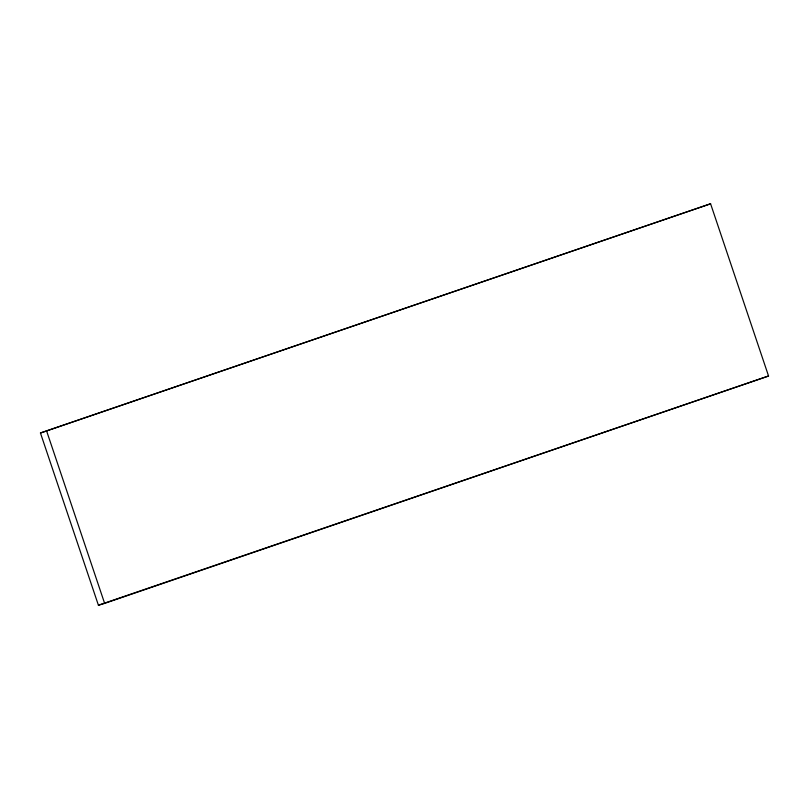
<?xml version="1.0" encoding="UTF-8"?>
<svg xmlns="http://www.w3.org/2000/svg" width="809" height="809" viewBox="0 0 809 809"><rect width="100%" height="100%" fill="white"/><g stroke="black" fill="none" stroke-linecap="round" stroke-linejoin="round"><path stroke-width="1.21" d="M40.45 432.997L710.585 203.777L768.55 376.003L104.634 603.383L98.415 605.223L40.45 432.997L710.585 203.777M98.415 605.223L768.55 376.003M46.669 431.157L104.634 603.383"/></g></svg>
